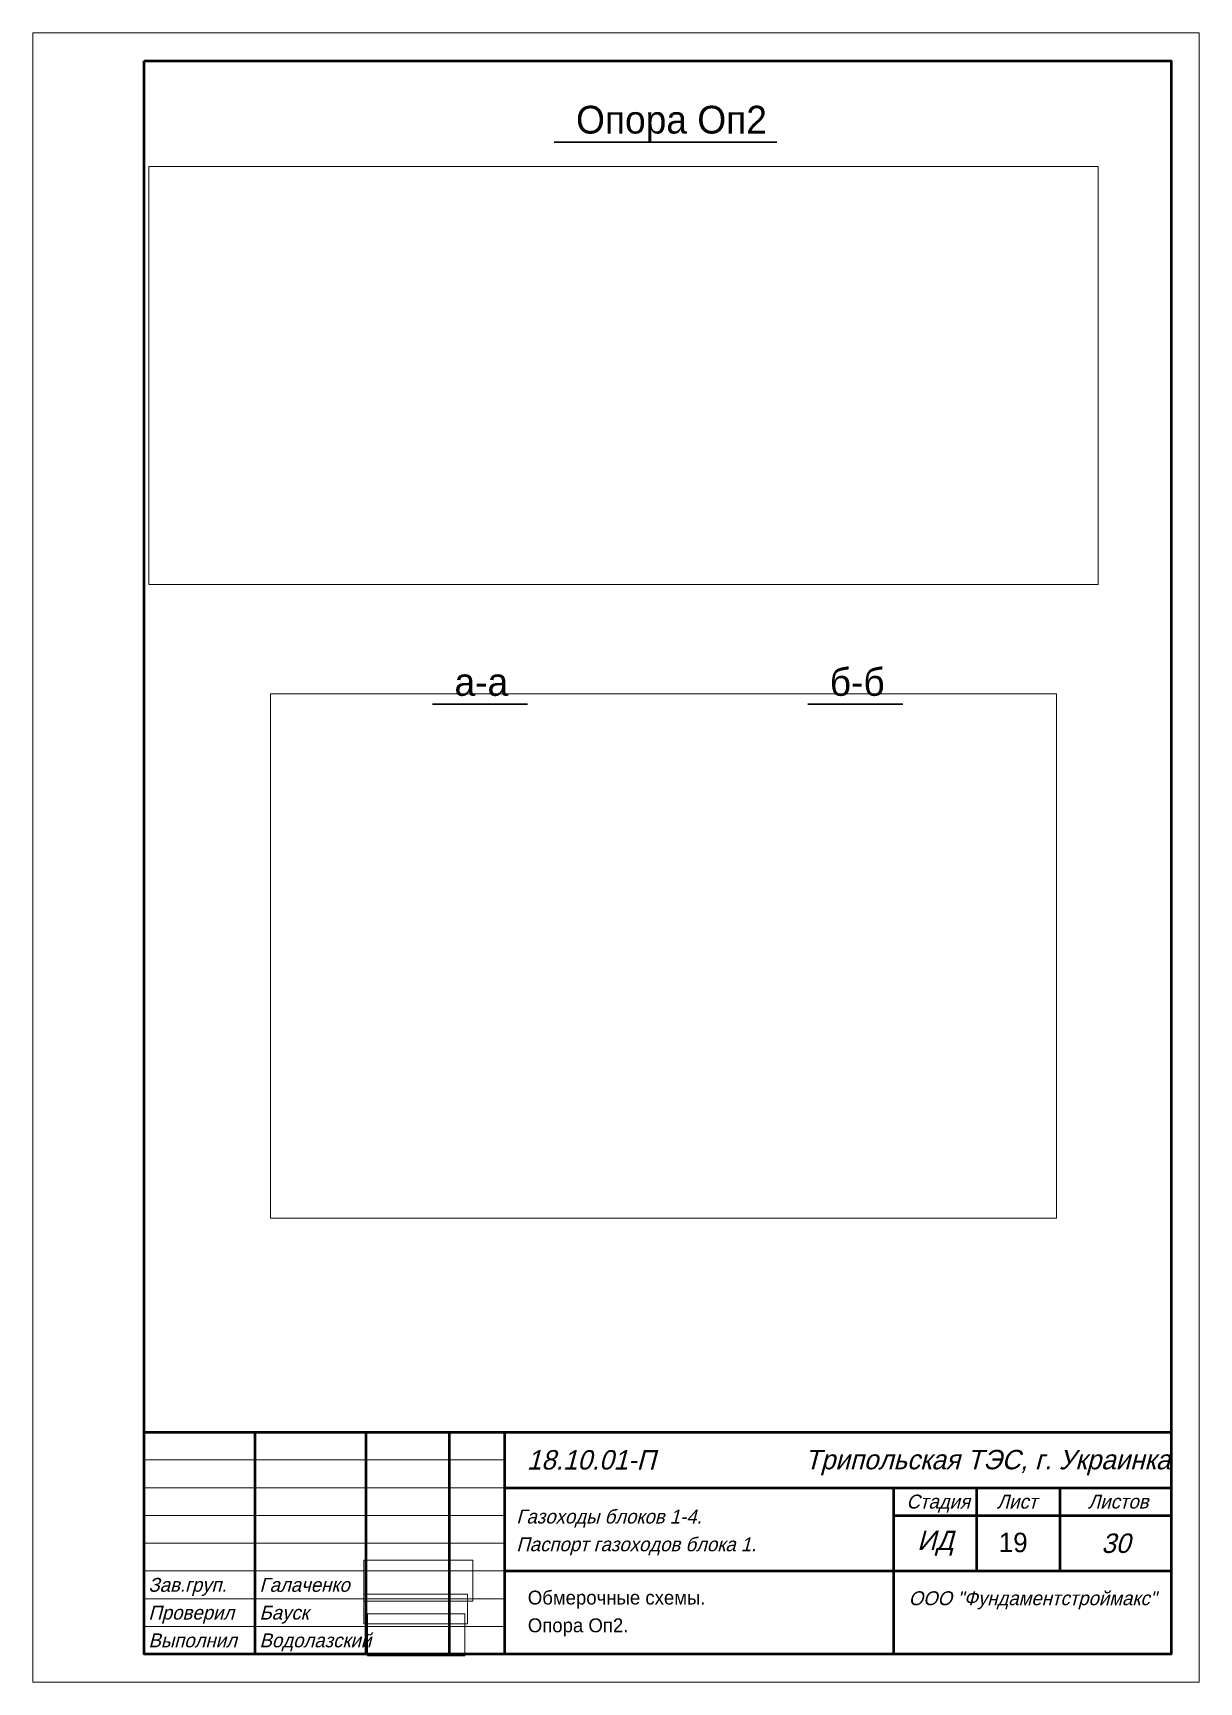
# Paper-space layout 'Лист 03 (3)' of a CAD drawing. Header units: millimetres. Extents: x 1220 to 1430, y 13 to 310.
import ezdxf
from ezdxf.enums import TextEntityAlignment as Align

# ---------------------------------------------------------------- set-up
doc = ezdxf.new("R2010")
doc.units = ezdxf.units.MM
for name, color, linetype, lineweight in [('АС.Перегородки', 121, 'Continuous', 30), ('Невидимые', 10, 'Continuous', 0), ('Основные линии', 50, 'Continuous', 50), ('Тонкие линии', 130, 'Continuous', 20), ('Утолщенные линии', 201, 'Continuous', 35)]:
    doc.layers.add(name, color=color, linetype=linetype, lineweight=lineweight)
doc.styles.add('AltoText', font='mipgost.shx')
doc.styles.add('AltoTextC', font='mipgost.shx', dxfattribs={"oblique": 15})
picture_1 = doc.add_image_def('image1.png', size_in_pixel=(944, 271))
picture_2 = doc.add_image_def('image2.png', size_in_pixel=(548, 207))
picture_3 = doc.add_image_def('image3.png', size_in_pixel=(553, 239))

# ---------------------------------------------------------------- blocks, each defined once
blk = doc.blocks.new('dfgbdfhetrhhtherh')
at = {"layer": 'Невидимые', "ltscale": 200}
image = blk.add_image(picture_2, insert=(-0.36, 9.37), size_in_units=(19.59, 7.4), dxfattribs=at)
image.dxf.flags = 15
image = blk.add_image(picture_1, insert=(-0.36, 5.29), size_in_units=(18.63, 5.35), dxfattribs=at)
image.dxf.flags = 15
image = blk.add_image(picture_3, insert=(0.26, -0.49), size_in_units=(17.56, 7.59), dxfattribs=at)
image.dxf.flags = 15
blk = doc.blocks.new('vfgbrebeb')
at = {"layer": 'Основные линии'}
for p, q in [((-185, 40), (0, 40)), ((-185, 0), (-185, 40)), ((-165, 0), (-165, 40)), ((-145, 0), (-145, 40)), ((-130, 0), (-130, 40)), ((-120, 0), (-120, 40)), ((-120, 30), (0, 30)), ((-50, 30), (-50, 0)), ((-35, 15), (-35, 30)), ((-20, 15), (-20, 30)), ((-50, 25), (0, 25)), ((-120, 15), (0, 15))]:
    blk.add_line(p, q, dxfattribs=at)
at = {"layer": 'Тонкие линии'}
for p, q in [((0, 0), (0, 40)), ((-185, 35), (-120, 35)), ((-185, 30), (-120, 30)), ((-185, 25), (-120, 25)), ((-185, 20), (-120, 20)), ((-185, 15), (-120, 15)), ((-185, 10), (-120, 10)), ((-185, 5), (-120, 5)), ((-185, 0), (0, 0))]:
    blk.add_line(p, q, dxfattribs=at)
at = {"layer": 'Тонкие линии', "ltscale": 100}
blk.add_blockref('dfgbdfhetrhhtherh', (-145.04, 0.2), dxfattribs=at)
at = {"layer": 'Утолщенные линии', "ltscale": 200, "style": 'AltoTextC', "oblique": 15}
for s, height, p in [('18.10.01-П', 3.5, (-116.07, 35.02)), ('Трипольская ТЭС, г. Украинка', 3.5, (-65.99, 35.06)), ('Газоходы блоков 1-4.', 2.5, (-117.95, 24.8)), ('Паспорт газоходов блока 1.', 2.5, (-117.95, 19.8)), ('Зав.груп.', 2.5, (-184.21, 12.5)), ('Галаченко', 2.5, (-164.21, 12.5)), ('Проверил', 2.5, (-184.21, 7.5)), ('Бауск', 2.5, (-164.21, 7.5)), ('Выполнил', 2.5, (-184.21, 2.5)), ('Водолазский', 2.5, (-164.21, 2.5))]:
    blk.add_text(s, height=height, dxfattribs=at).set_placement(p, align=Align.MIDDLE_LEFT)
at = {"layer": 'Утолщенные линии', "style": 'AltoTextC', "oblique": 15}
for s, p in [('Стадия', (-47.69, 27.5)), ('Лист', (-31.41, 27.5)), ('Листов', (-15, 27.5))]:
    blk.add_text(s, height=2.5, dxfattribs=at).set_placement(p, align=Align.MIDDLE_LEFT)
at = {"layer": 'Утолщенные линии', "ltscale": 200, "style": 'AltoTextC', "oblique": 15}
for s, height, p in [('ИД', 3.5, (-42.5, 20)), ('30', 3.5, (-10, 20)), ('ООО "Фундаментстроймакс"', 2.5, (-25, 9.81))]:
    blk.add_text(s, height=height, dxfattribs=at).set_placement(p, align=Align.MIDDLE)

psp = doc.layouts.new('Лист 03 (3)')

# ---------------------------------------------------------------- linework, layer by layer
at = {"layer": 'АС.Перегородки', "ltscale": 100}
for p, q in [((1313.83, 289.98), (1353.94, 289.98)), ((1291.93, 188.72), (1309.01, 188.72)), ((1359.53, 188.72), (1376.6, 188.72))]:
    psp.add_line(p, q, dxfattribs=at)
at = {"layer": 'Основные линии'}
psp.add_lwpolyline([(1239.95, 304.62), (1424.95, 304.62), (1424.95, 17.62), (1239.95, 17.62)], close=True, dxfattribs=at)
at = {"layer": 'Тонкие линии'}
psp.add_lwpolyline([(1219.95, 12.62), (1429.95, 12.62), (1429.95, 309.62), (1219.95, 309.62)], close=True, dxfattribs=at)

# ---------------------------------------------------------------- block references
psp.add_blockref('vfgbrebeb', (1424.95, 17.62), dxfattribs=at)

# ---------------------------------------------------------------- texts
at = {"layer": 'Основные линии', "ltscale": 200, "style": 'AltoText'}
psp.add_text('Опора Оп2', height=5, dxfattribs=at).set_placement((1317.76, 294.01), align=Align.MIDDLE_LEFT)
at = {"layer": 'Утолщенные линии', "ltscale": 200, "style": 'AltoText'}
for s, height, p in [('а-а', 5, (1295.87, 192.74)), ('б-б', 5, (1363.46, 192.74)), ('Обмерочные схемы.', 2.5, (1309.07, 27.83)), ('Опора Оп2.', 2.5, (1309.07, 22.83))]:
    psp.add_text(s, height=height, dxfattribs=at).set_placement(p, align=Align.MIDDLE_LEFT)
psp.add_text('19', height=3.5, dxfattribs=at).set_placement((1396.49, 37.76), align=Align.MIDDLE)

# ---------------------------------------------------------------- viewports
at = {"layer": 'Невидимые', "ltscale": 400}
psp.add_viewport(center=(1326.3, 247.92), size=(171.01, 75.2997), view_center_point=(351183.68, -1033340.92), view_height=7529.9741, dxfattribs=at)
psp.add_viewport(center=(1333.5, 143.39), size=(141.54, 94.4651), view_center_point=(350049.14, -1024582.75), view_height=9446.5145, status=3, dxfattribs=at)

doc.saveas('drawing.dxf')
